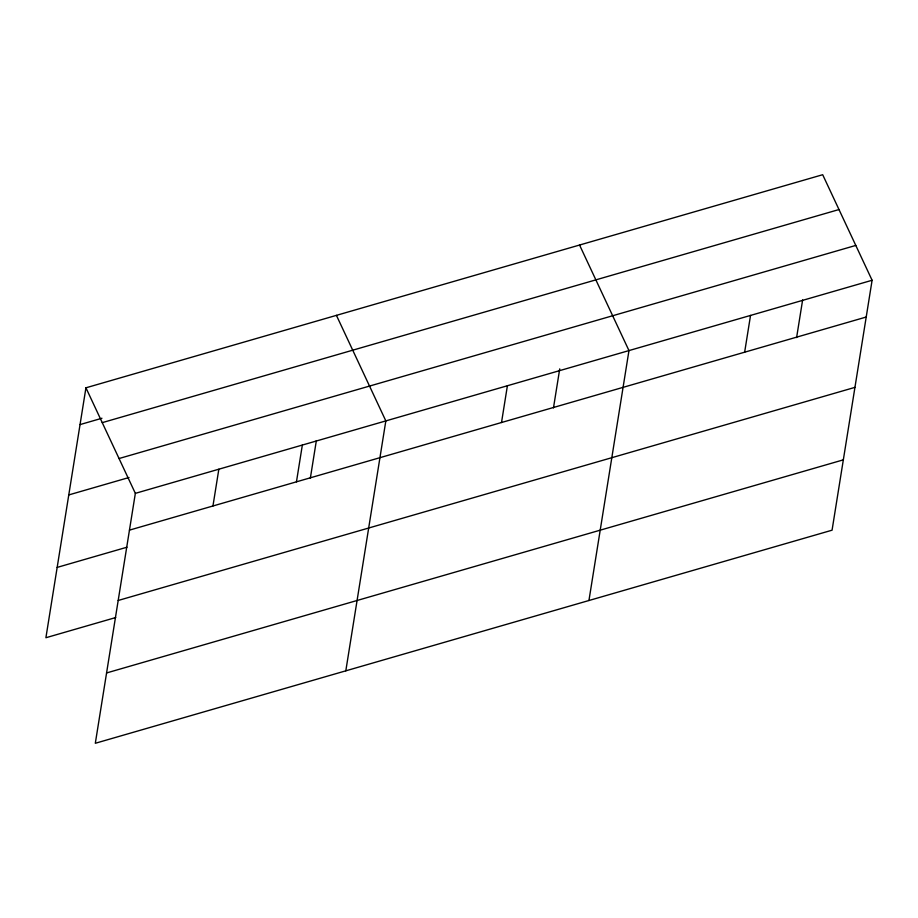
<?xml version="1.0" encoding="UTF-8"?>
<svg xmlns="http://www.w3.org/2000/svg" width="918" height="918" viewBox="0 0 918 918"><rect width="100%" height="100%" fill="white"/><g stroke="black" fill="none" stroke-linecap="round" stroke-linejoin="round"><path stroke-width="1.38" d="M85.936 387.809L135.348 493.356L95.311 743.282L832.064 530.191L872.1 280.265L822.689 174.718L85.936 387.809L45.9 637.735L115.714 617.55M212.953 505.979L218.84 469.213M296.457 481.835L302.343 445.058M310.341 478.221L316.366 440.594M345.811 670.828L385.835 420.903L336.424 315.356M501.515 422.521L507.402 385.744M553.474 407.902L559.728 368.875M588.943 600.51L628.968 350.584L579.556 245.037M744.647 352.202L750.534 315.425M796.606 337.572L802.63 299.945M80.038 424.586L101.944 418.252M102.242 422.647L838.995 209.545M119.042 458.53L855.794 245.427M68.77 494.928L129.002 477.509M135.348 493.356L872.1 280.265M129.449 530.134L866.213 317.031M57.168 567.404L126.982 547.208M118.192 600.475L854.945 387.373M106.58 672.951L843.332 459.849"/></g></svg>
